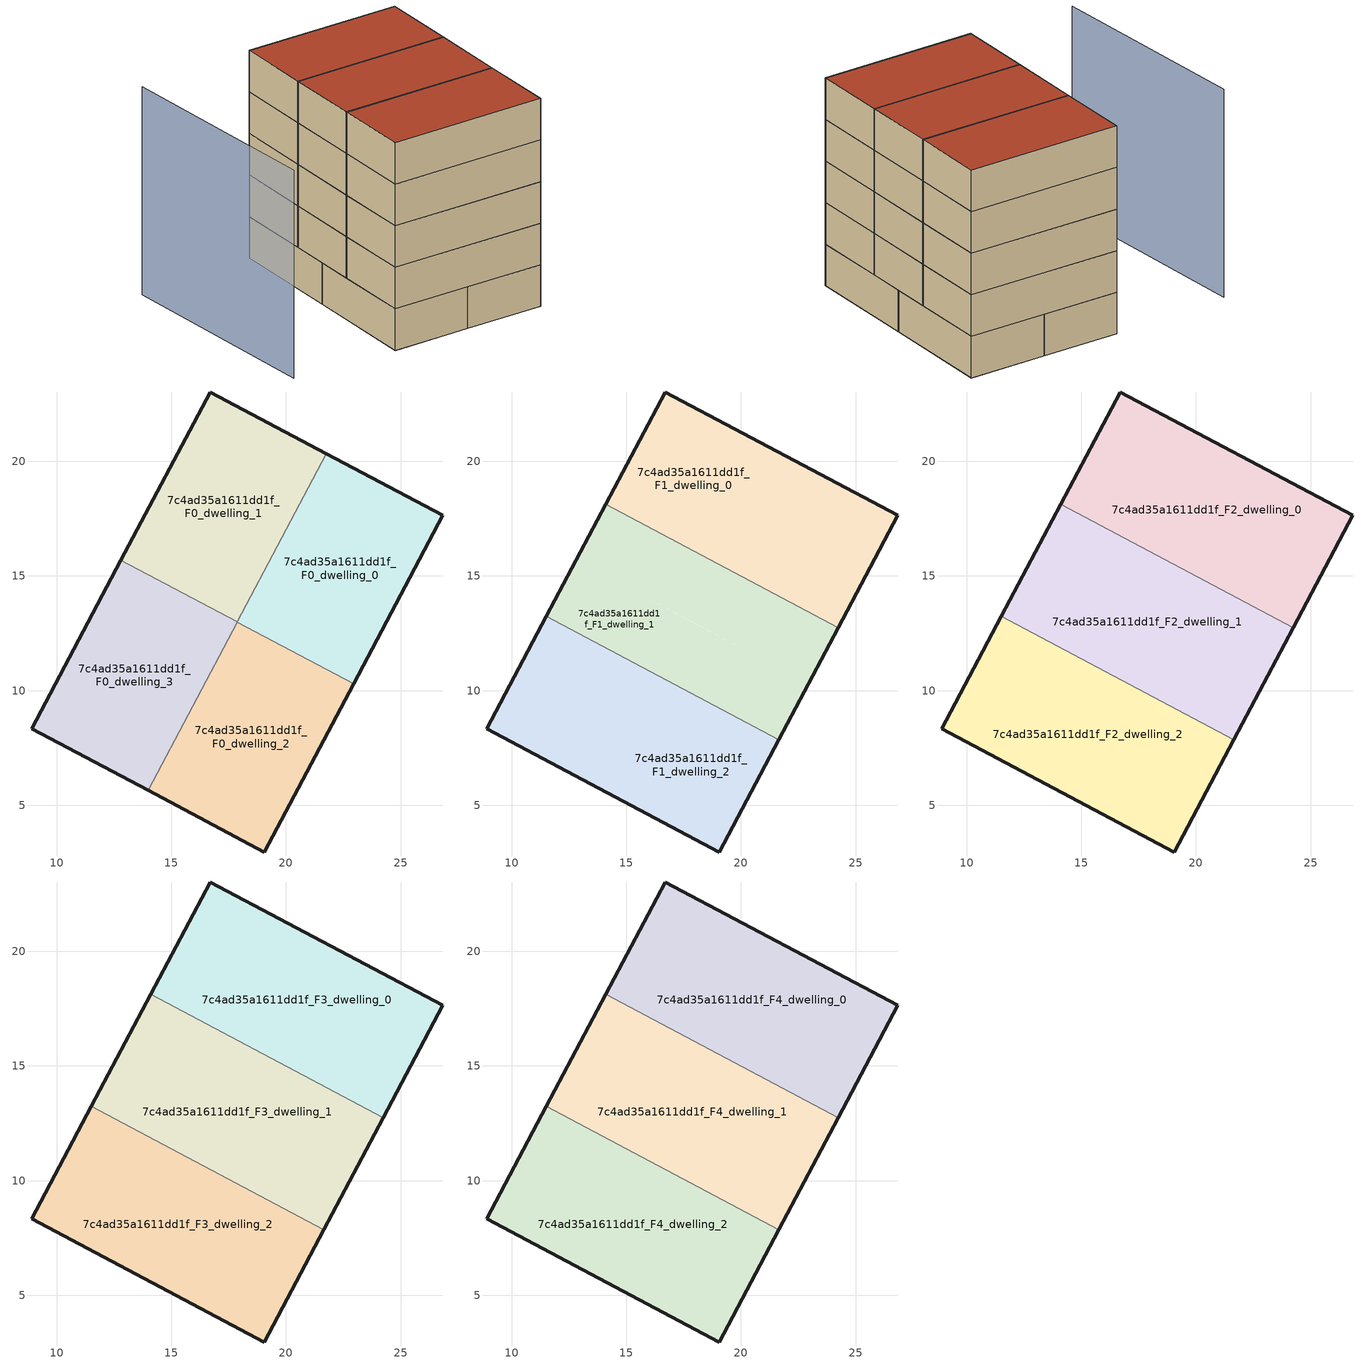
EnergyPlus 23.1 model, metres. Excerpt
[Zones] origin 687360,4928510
7c4ad35a1611dd1f_F0_dwelling_0
 floor ground (EU_floor_Construction): 22.95,10.31 26.84,17.64 21.77,20.33 17.88,12.99 z0
 wall outside (EU_wall_Construction): 21.77,20.33 26.84,17.64 22.95,10.31 z0:3
 wall to 7c4ad35a1611dd1f_F0_dwelling_1 (EU_wall_Construction): 17.88,12.99 21.77,20.33 z0:3
 wall to 7c4ad35a1611dd1f_F0_dwelling_2 (EU_wall_Construction): 22.95,10.31 17.88,12.99 z0:3
7c4ad35a1611dd1f_F0_dwelling_1
 floor ground (EU_floor_Construction): 17.88,12.99 21.77,20.33 16.7,23.02 12.81,15.68 z0
 wall outside (EU_wall_Construction): 12.81,15.68 16.7,23.02 21.77,20.33 z0:3
 wall to 7c4ad35a1611dd1f_F0_dwelling_3 (EU_wall_Construction): 17.88,12.99 12.81,15.68 z0:3
7c4ad35a1611dd1f_F0_dwelling_2
 floor ground (EU_floor_Construction): 19.06,2.96 22.95,10.31 17.88,12.99 13.99,5.65 z0
 wall outside (EU_wall_Construction): 22.95,10.31 19.06,2.96 13.99,5.65 z0:3
 wall to 7c4ad35a1611dd1f_F0_dwelling_3 (EU_wall_Construction): 13.99,5.65 17.88,12.99 z0:3
7c4ad35a1611dd1f_F0_dwelling_3
 floor ground (EU_floor_Construction): 13.99,5.65 17.88,12.99 12.81,15.68 8.92,8.34 z0
 wall outside (EU_wall_Construction): 13.99,5.65 8.92,8.34 12.81,15.68 z0:3
7c4ad35a1611dd1f_F1_dwelling_0
 floor to 7c4ad35a1611dd1f_F0_dwelling_0 (EU_floor_Construction): 24.24,12.75 26.84,17.64 21.77,20.33 19.17,15.44 z3
 floor to 7c4ad35a1611dd1f_F0_dwelling_1 (EU_floor_Construction): 19.17,15.44 21.77,20.33 16.7,23.02 14.1,18.13 z3
 wall outside (EU_wall_Construction): 14.1,18.13 16.7,23.02 26.84,17.64 24.24,12.75 z3:6
 wall to 7c4ad35a1611dd1f_F1_dwelling_1 (EU_wall_Construction): 24.24,12.75 14.1,18.13 z3:6
7c4ad35a1611dd1f_F1_dwelling_1
 floor to 7c4ad35a1611dd1f_F0_dwelling_1 (EU_floor_Construction): 17.88,12.99 19.17,15.44 14.1,18.13 12.81,15.68 z3
 floor to 7c4ad35a1611dd1f_F0_dwelling_0 (EU_floor_Construction): 22.95,10.31 24.24,12.75 19.17,15.44 17.88,12.99 z3
 floor to 7c4ad35a1611dd1f_F0_dwelling_2 (EU_floor_Construction): 21.65,7.86 22.95,10.31 17.88,12.99 16.58,10.55 z3
 floor to 7c4ad35a1611dd1f_F0_dwelling_3 (EU_floor_Construction): 16.58,10.55 17.88,12.99 12.81,15.68 11.51,13.23 z3
 wall outside (EU_wall_Construction): 24.24,12.75 21.65,7.86 / 11.51,13.23 14.1,18.13 z3:6
 wall to 7c4ad35a1611dd1f_F1_dwelling_2 (EU_wall_Construction): 21.65,7.86 11.51,13.23 z3:6
7c4ad35a1611dd1f_F1_dwelling_2
 floor to 7c4ad35a1611dd1f_F0_dwelling_2 (EU_floor_Construction): 19.06,2.96 21.65,7.86 16.58,10.55 13.99,5.65 z3
 floor to 7c4ad35a1611dd1f_F0_dwelling_3 (EU_floor_Construction): 13.99,5.65 16.58,10.55 11.51,13.23 8.92,8.34 z3
 wall outside (EU_wall_Construction): 21.65,7.86 19.06,2.96 8.92,8.34 11.51,13.23 z3:6
7c4ad35a1611dd1f_F2_dwelling_0
 floor to 7c4ad35a1611dd1f_F1_dwelling_0 (EU_floor_Construction): 24.24,12.75 26.84,17.64 16.7,23.02 14.1,18.13 z6
 wall outside (EU_wall_Construction): 14.1,18.13 16.7,23.02 26.84,17.64 24.24,12.75 z6:9
 wall to 7c4ad35a1611dd1f_F2_dwelling_1 (EU_wall_Construction): 24.24,12.75 14.1,18.13 z6:9
7c4ad35a1611dd1f_F2_dwelling_1
 floor to 7c4ad35a1611dd1f_F1_dwelling_1 (EU_floor_Construction): 21.65,7.86 24.24,12.75 14.1,18.13 11.51,13.23 z6
 wall outside (EU_wall_Construction): 24.24,12.75 21.65,7.86 / 11.51,13.23 14.1,18.13 z6:9
 wall to 7c4ad35a1611dd1f_F2_dwelling_2 (EU_wall_Construction): 21.65,7.86 11.51,13.23 z6:9
7c4ad35a1611dd1f_F2_dwelling_2
 floor to 7c4ad35a1611dd1f_F1_dwelling_2 (EU_floor_Construction): 19.06,2.96 21.65,7.86 11.51,13.23 8.92,8.34 z6
 wall outside (EU_wall_Construction): 21.65,7.86 19.06,2.96 8.92,8.34 11.51,13.23 z6:9
7c4ad35a1611dd1f_F3_dwelling_0
 floor to 7c4ad35a1611dd1f_F2_dwelling_0 (EU_floor_Construction): 24.24,12.75 26.84,17.64 16.7,23.02 14.1,18.13 z9
 wall outside (EU_wall_Construction): 14.1,18.13 16.7,23.02 26.84,17.64 24.24,12.75 z9:12
 wall to 7c4ad35a1611dd1f_F3_dwelling_1 (EU_wall_Construction): 24.24,12.75 14.1,18.13 z9:12
7c4ad35a1611dd1f_F3_dwelling_1
 floor to 7c4ad35a1611dd1f_F2_dwelling_1 (EU_floor_Construction): 21.65,7.86 24.24,12.75 14.1,18.13 11.51,13.23 z9
 wall outside (EU_wall_Construction): 24.24,12.75 21.65,7.86 / 11.51,13.23 14.1,18.13 z9:12
 wall to 7c4ad35a1611dd1f_F3_dwelling_2 (EU_wall_Construction): 21.65,7.86 11.51,13.23 z9:12
7c4ad35a1611dd1f_F3_dwelling_2
 floor to 7c4ad35a1611dd1f_F2_dwelling_2 (EU_floor_Construction): 19.06,2.96 21.65,7.86 11.51,13.23 8.92,8.34 z9
 wall outside (EU_wall_Construction): 21.65,7.86 19.06,2.96 8.92,8.34 11.51,13.23 z9:12
7c4ad35a1611dd1f_F4_dwelling_0
 floor to 7c4ad35a1611dd1f_F3_dwelling_0 (EU_floor_Construction): 24.24,12.75 26.84,17.64 16.7,23.02 14.1,18.13 z12
 wall outside (EU_wall_Construction): 14.1,18.13 16.7,23.02 26.84,17.64 24.24,12.75 z12:15
 wall to 7c4ad35a1611dd1f_F4_dwelling_1 (EU_wall_Construction): 24.24,12.75 14.1,18.13 z12:15
 roof outside (EU_roof_Construction): 26.84,17.64 24.24,12.75 14.1,18.13 16.7,23.02 z15
7c4ad35a1611dd1f_F4_dwelling_1
 floor to 7c4ad35a1611dd1f_F3_dwelling_1 (EU_floor_Construction): 21.65,7.86 24.24,12.75 14.1,18.13 11.51,13.23 z12
 wall outside (EU_wall_Construction): 24.24,12.75 21.65,7.86 / 11.51,13.23 14.1,18.13 z12:15
 wall to 7c4ad35a1611dd1f_F4_dwelling_2 (EU_wall_Construction): 21.65,7.86 11.51,13.23 z12:15
 roof outside (EU_roof_Construction): 24.24,12.75 21.65,7.86 11.51,13.23 14.1,18.13 z15
7c4ad35a1611dd1f_F4_dwelling_2
 floor to 7c4ad35a1611dd1f_F3_dwelling_2 (EU_floor_Construction): 19.06,2.96 21.65,7.86 11.51,13.23 8.92,8.34 z12
 wall outside (EU_wall_Construction): 21.65,7.86 19.06,2.96 8.92,8.34 11.51,13.23 z12:15
 roof outside (EU_roof_Construction): 21.65,7.86 19.06,2.96 8.92,8.34 11.51,13.23 z15
shading: 8.74,26.7 2.3,12.33 z0:15
[Building]
EU S2 Campaign: North Axis=0; Terrain=City; Solar Distribution=FullExterior
[Site:Location]
Bologna: Latitude=44.5; Longitude=11.25; Time Zone=1; Elevation=37
[SizingPeriod:WeatherFileDays]
AnnualSizingPeriod: Begin Month=1; Begin Day of Month=1; End Month=12; End Day of Month=31; Day of Week for Start Day=Monday; Use Weather File Daylight Saving Period=No; Use Weather File Rain and Snow Indicators=No
[MATERIAL]
EU_InternalMass_Material: Roughness=MediumRough; Thickness=0.1; Conductivity=1; Density=1800; Specific Heat=900; Thermal Absorptance=0.9; Solar Absorptance=0.7; Visible Absorptance=0.7
[MATERIAL:NOMASS] Roughness=MediumRough; Thermal Absorptance=0.9; Solar Absorptance=0.7; Visible Absorptance=0.7
Name | Thermal Resistance
EU_wall_NoMass | 0.905828
EU_roof_NoMass | 0.37593
EU_floor_NoMass | 0.67114
[CONSTRUCTION]
EU_wall_Construction: EU_wall_NoMass
EU_roof_Construction: EU_roof_NoMass
EU_floor_Construction: EU_floor_NoMass
EU_InternalMass_Construction: EU_InternalMass_Material
[ZONE] Type=1; Multiplier=1; Ceiling Height=autocalculate; Floor Area=autocalculate; Part of Total Floor Area=Yes
Name | Volume
7c4ad35a1611dd1f_F0_dwelling_0 | 142.998
7c4ad35a1611dd1f_F1_dwelling_0; 7c4ad35a1611dd1f_F2_dwelling_0; 7c4ad35a1611dd1f_F3_dwelling_0; 7c4ad35a1611dd1f_F4_dwelling_0 | 190.707
7c4ad35a1611dd1f_F0_dwelling_1 | 143.017
7c4ad35a1611dd1f_F1_dwelling_1; 7c4ad35a1611dd1f_F2_dwelling_1; 7c4ad35a1611dd1f_F3_dwelling_1; 7c4ad35a1611dd1f_F4_dwelling_1 | 190.687
7c4ad35a1611dd1f_F0_dwelling_2 | 143.025
7c4ad35a1611dd1f_F1_dwelling_2; 7c4ad35a1611dd1f_F2_dwelling_2; 7c4ad35a1611dd1f_F3_dwelling_2; 7c4ad35a1611dd1f_F4_dwelling_2 | 190.696
7c4ad35a1611dd1f_F0_dwelling_3 | 143.027
[INTERNALMASS] Construction=EU_InternalMass_Construction
Name | Zone or ZoneList | Surface Area
7c4ad35a1611dd1f_F0_dwelling_0_EU_InternalMass | 7c4ad35a1611dd1f_F0_dwelling_0 | 47.6651
7c4ad35a1611dd1f_F0_dwelling_1_EU_InternalMass | 7c4ad35a1611dd1f_F0_dwelling_1 | 47.6722
7c4ad35a1611dd1f_F0_dwelling_2_EU_InternalMass | 7c4ad35a1611dd1f_F0_dwelling_2 | 47.6739
7c4ad35a1611dd1f_F0_dwelling_3_EU_InternalMass | 7c4ad35a1611dd1f_F0_dwelling_3 | 47.6746
7c4ad35a1611dd1f_F1_dwelling_0_EU_InternalMass | 7c4ad35a1611dd1f_F1_dwelling_0 | 63.5691
7c4ad35a1611dd1f_F1_dwelling_1_EU_InternalMass | 7c4ad35a1611dd1f_F1_dwelling_1 | 63.5622
7c4ad35a1611dd1f_F1_dwelling_2_EU_InternalMass | 7c4ad35a1611dd1f_F1_dwelling_2 | 63.5653
7c4ad35a1611dd1f_F2_dwelling_0_EU_InternalMass | 7c4ad35a1611dd1f_F2_dwelling_0 | 63.5691
7c4ad35a1611dd1f_F2_dwelling_1_EU_InternalMass | 7c4ad35a1611dd1f_F2_dwelling_1 | 63.5622
7c4ad35a1611dd1f_F2_dwelling_2_EU_InternalMass | 7c4ad35a1611dd1f_F2_dwelling_2 | 63.5653
7c4ad35a1611dd1f_F3_dwelling_0_EU_InternalMass | 7c4ad35a1611dd1f_F3_dwelling_0 | 63.5691
7c4ad35a1611dd1f_F3_dwelling_1_EU_InternalMass | 7c4ad35a1611dd1f_F3_dwelling_1 | 63.5622
7c4ad35a1611dd1f_F3_dwelling_2_EU_InternalMass | 7c4ad35a1611dd1f_F3_dwelling_2 | 63.5653
7c4ad35a1611dd1f_F4_dwelling_0_EU_InternalMass | 7c4ad35a1611dd1f_F4_dwelling_0 | 63.5691
7c4ad35a1611dd1f_F4_dwelling_1_EU_InternalMass | 7c4ad35a1611dd1f_F4_dwelling_1 | 63.5622
7c4ad35a1611dd1f_F4_dwelling_2_EU_InternalMass | 7c4ad35a1611dd1f_F4_dwelling_2 | 63.5653
[OTHEREQUIPMENT] Fuel Type=Electricity; Design Level Calculation Method=Watts/Area; Power per Zone Floor Area=1; Fraction Latent=0; Fraction Radiant=0; Fraction Lost=0; Carbon Dioxide Generation Rate=0; EndUse Subcategory=EU_Step8_InternalGains
Name | Zone or ZoneList or Space or SpaceList | Schedule
EU_Step8_InternalGain_7c4ad35a1611dd1f_F0_dwelling_0_f000 | 7c4ad35a1611dd1f_F0_dwelling_0 | EU_Step8_GainSchedule_7c4ad35a1611dd1f_F0_dwelling_0_f000
EU_Step8_InternalGain_7c4ad35a1611dd1f_F0_dwelling_1_f000 | 7c4ad35a1611dd1f_F0_dwelling_1 | EU_Step8_GainSchedule_7c4ad35a1611dd1f_F0_dwelling_1_f000
EU_Step8_InternalGain_7c4ad35a1611dd1f_F0_dwelling_2_f000 | 7c4ad35a1611dd1f_F0_dwelling_2 | EU_Step8_GainSchedule_7c4ad35a1611dd1f_F0_dwelling_2_f000
EU_Step8_InternalGain_7c4ad35a1611dd1f_F0_dwelling_3_f000 | 7c4ad35a1611dd1f_F0_dwelling_3 | EU_Step8_GainSchedule_7c4ad35a1611dd1f_F0_dwelling_3_f000
EU_Step8_InternalGain_7c4ad35a1611dd1f_F1_dwelling_0_f000 | 7c4ad35a1611dd1f_F1_dwelling_0 | EU_Step8_GainSchedule_7c4ad35a1611dd1f_F1_dwelling_0_f000
EU_Step8_InternalGain_7c4ad35a1611dd1f_F1_dwelling_1_f000 | 7c4ad35a1611dd1f_F1_dwelling_1 | EU_Step8_GainSchedule_7c4ad35a1611dd1f_F1_dwelling_1_f000
EU_Step8_InternalGain_7c4ad35a1611dd1f_F1_dwelling_2_f000 | 7c4ad35a1611dd1f_F1_dwelling_2 | EU_Step8_GainSchedule_7c4ad35a1611dd1f_F1_dwelling_2_f000
EU_Step8_InternalGain_7c4ad35a1611dd1f_F2_dwelling_0_f000 | 7c4ad35a1611dd1f_F2_dwelling_0 | EU_Step8_GainSchedule_7c4ad35a1611dd1f_F2_dwelling_0_f000
EU_Step8_InternalGain_7c4ad35a1611dd1f_F2_dwelling_1_f000 | 7c4ad35a1611dd1f_F2_dwelling_1 | EU_Step8_GainSchedule_7c4ad35a1611dd1f_F2_dwelling_1_f000
EU_Step8_InternalGain_7c4ad35a1611dd1f_F2_dwelling_2_f000 | 7c4ad35a1611dd1f_F2_dwelling_2 | EU_Step8_GainSchedule_7c4ad35a1611dd1f_F2_dwelling_2_f000
EU_Step8_InternalGain_7c4ad35a1611dd1f_F3_dwelling_0_f000 | 7c4ad35a1611dd1f_F3_dwelling_0 | EU_Step8_GainSchedule_7c4ad35a1611dd1f_F3_dwelling_0_f000
EU_Step8_InternalGain_7c4ad35a1611dd1f_F3_dwelling_1_f000 | 7c4ad35a1611dd1f_F3_dwelling_1 | EU_Step8_GainSchedule_7c4ad35a1611dd1f_F3_dwelling_1_f000
EU_Step8_InternalGain_7c4ad35a1611dd1f_F3_dwelling_2_f000 | 7c4ad35a1611dd1f_F3_dwelling_2 | EU_Step8_GainSchedule_7c4ad35a1611dd1f_F3_dwelling_2_f000
EU_Step8_InternalGain_7c4ad35a1611dd1f_F4_dwelling_0_f000 | 7c4ad35a1611dd1f_F4_dwelling_0 | EU_Step8_GainSchedule_7c4ad35a1611dd1f_F4_dwelling_0_f000
EU_Step8_InternalGain_7c4ad35a1611dd1f_F4_dwelling_1_f000 | 7c4ad35a1611dd1f_F4_dwelling_1 | EU_Step8_GainSchedule_7c4ad35a1611dd1f_F4_dwelling_1_f000
EU_Step8_InternalGain_7c4ad35a1611dd1f_F4_dwelling_2_f000 | 7c4ad35a1611dd1f_F4_dwelling_2 | EU_Step8_GainSchedule_7c4ad35a1611dd1f_F4_dwelling_2_f000
[ZONEVENTILATION:DESIGNFLOWRATE] Schedule=EU_AlwaysOn; Design Flow Rate Calculation Method=AirChanges/Hour; Air Changes per Hour=0.73129; Ventilation Type=Natural; Fan Pressure Rise=0; Fan Total Efficiency=1; Constant Term Coefficient=1; Temperature Term Coefficient=0; Velocity Term Coefficient=0; Velocity Squared Term Coefficient=0; Minimum Indoor Temperature=-100; Maximum Indoor Temperature=100; Delta Temperature=-100; Minimum Outdoor Temperature=-100; Maximum Outdoor Temperature=100; Maximum Wind Speed=40
Name | Zone or ZoneList or Space or SpaceList
EU_ConstantAir_7c4ad35a1611dd1f_F0_dwelling_0 | 7c4ad35a1611dd1f_F0_dwelling_0
EU_ConstantAir_7c4ad35a1611dd1f_F0_dwelling_1 | 7c4ad35a1611dd1f_F0_dwelling_1
EU_ConstantAir_7c4ad35a1611dd1f_F0_dwelling_2 | 7c4ad35a1611dd1f_F0_dwelling_2
EU_ConstantAir_7c4ad35a1611dd1f_F0_dwelling_3 | 7c4ad35a1611dd1f_F0_dwelling_3
EU_ConstantAir_7c4ad35a1611dd1f_F1_dwelling_0 | 7c4ad35a1611dd1f_F1_dwelling_0
EU_ConstantAir_7c4ad35a1611dd1f_F1_dwelling_1 | 7c4ad35a1611dd1f_F1_dwelling_1
EU_ConstantAir_7c4ad35a1611dd1f_F1_dwelling_2 | 7c4ad35a1611dd1f_F1_dwelling_2
EU_ConstantAir_7c4ad35a1611dd1f_F2_dwelling_0 | 7c4ad35a1611dd1f_F2_dwelling_0
EU_ConstantAir_7c4ad35a1611dd1f_F2_dwelling_1 | 7c4ad35a1611dd1f_F2_dwelling_1
EU_ConstantAir_7c4ad35a1611dd1f_F2_dwelling_2 | 7c4ad35a1611dd1f_F2_dwelling_2
EU_ConstantAir_7c4ad35a1611dd1f_F3_dwelling_0 | 7c4ad35a1611dd1f_F3_dwelling_0
EU_ConstantAir_7c4ad35a1611dd1f_F3_dwelling_1 | 7c4ad35a1611dd1f_F3_dwelling_1
EU_ConstantAir_7c4ad35a1611dd1f_F3_dwelling_2 | 7c4ad35a1611dd1f_F3_dwelling_2
EU_ConstantAir_7c4ad35a1611dd1f_F4_dwelling_0 | 7c4ad35a1611dd1f_F4_dwelling_0
EU_ConstantAir_7c4ad35a1611dd1f_F4_dwelling_1 | 7c4ad35a1611dd1f_F4_dwelling_1
EU_ConstantAir_7c4ad35a1611dd1f_F4_dwelling_2 | 7c4ad35a1611dd1f_F4_dwelling_2
[HVACTEMPLATE:THERMOSTAT] Constant Heating Setpoint=20; Constant Cooling Setpoint=50
EU_HeatOnly_7c4ad35a1611dd1f_F0_dwelling_0; EU_HeatOnly_7c4ad35a1611dd1f_F0_dwelling_1; EU_HeatOnly_7c4ad35a1611dd1f_F0_dwelling_2; EU_HeatOnly_7c4ad35a1611dd1f_F0_dwelling_3; EU_HeatOnly_7c4ad35a1611dd1f_F1_dwelling_0; EU_HeatOnly_7c4ad35a1611dd1f_F1_dwelling_1; EU_HeatOnly_7c4ad35a1611dd1f_F1_dwelling_2; EU_HeatOnly_7c4ad35a1611dd1f_F2_dwelling_0; EU_HeatOnly_7c4ad35a1611dd1f_F2_dwelling_1; EU_HeatOnly_7c4ad35a1611dd1f_F2_dwelling_2; EU_HeatOnly_7c4ad35a1611dd1f_F3_dwelling_0; EU_HeatOnly_7c4ad35a1611dd1f_F3_dwelling_1; EU_HeatOnly_7c4ad35a1611dd1f_F3_dwelling_2; EU_HeatOnly_7c4ad35a1611dd1f_F4_dwelling_0; EU_HeatOnly_7c4ad35a1611dd1f_F4_dwelling_1; EU_HeatOnly_7c4ad35a1611dd1f_F4_dwelling_2
[HVACTEMPLATE:ZONE:IDEALLOADSAIRSYSTEM] System Availability Schedule=EU_AlwaysOn; Maximum Heating Supply Air Temperature=50; Minimum Cooling Supply Air Temperature=13; Maximum Heating Supply Air Humidity Ratio=0.0156; Minimum Cooling Supply Air Humidity Ratio=0.0077; Heating Limit=NoLimit; Cooling Limit=NoLimit; Heating Availability Schedule=EU_AlwaysOn; Cooling Availability Schedule=EU_CoolingOff; Dehumidification Control Type=ConstantSensibleHeatRatio; Cooling Sensible Heat Ratio=0.7; Dehumidification Setpoint=60; Humidification Control Type=None; Humidification Setpoint=30; Outdoor Air Method=None; Outdoor Air Flow Rate per Person=0.00944; Outdoor Air Flow Rate per Zone Floor Area=0; Outdoor Air Flow Rate per Zone=0; Demand Controlled Ventilation Type=None; Outdoor Air Economizer Type=NoEconomizer; Heat Recovery Type=None; Sensible Heat Recovery Effectiveness=0.7; Latent Heat Recovery Effectiveness=0.65
Name | Template Thermostat
7c4ad35a1611dd1f_F0_dwelling_0 | EU_HeatOnly_7c4ad35a1611dd1f_F0_dwelling_0
7c4ad35a1611dd1f_F0_dwelling_1 | EU_HeatOnly_7c4ad35a1611dd1f_F0_dwelling_1
7c4ad35a1611dd1f_F0_dwelling_2 | EU_HeatOnly_7c4ad35a1611dd1f_F0_dwelling_2
7c4ad35a1611dd1f_F0_dwelling_3 | EU_HeatOnly_7c4ad35a1611dd1f_F0_dwelling_3
7c4ad35a1611dd1f_F1_dwelling_0 | EU_HeatOnly_7c4ad35a1611dd1f_F1_dwelling_0
7c4ad35a1611dd1f_F1_dwelling_1 | EU_HeatOnly_7c4ad35a1611dd1f_F1_dwelling_1
7c4ad35a1611dd1f_F1_dwelling_2 | EU_HeatOnly_7c4ad35a1611dd1f_F1_dwelling_2
7c4ad35a1611dd1f_F2_dwelling_0 | EU_HeatOnly_7c4ad35a1611dd1f_F2_dwelling_0
7c4ad35a1611dd1f_F2_dwelling_1 | EU_HeatOnly_7c4ad35a1611dd1f_F2_dwelling_1
7c4ad35a1611dd1f_F2_dwelling_2 | EU_HeatOnly_7c4ad35a1611dd1f_F2_dwelling_2
7c4ad35a1611dd1f_F3_dwelling_0 | EU_HeatOnly_7c4ad35a1611dd1f_F3_dwelling_0
7c4ad35a1611dd1f_F3_dwelling_1 | EU_HeatOnly_7c4ad35a1611dd1f_F3_dwelling_1
7c4ad35a1611dd1f_F3_dwelling_2 | EU_HeatOnly_7c4ad35a1611dd1f_F3_dwelling_2
7c4ad35a1611dd1f_F4_dwelling_0 | EU_HeatOnly_7c4ad35a1611dd1f_F4_dwelling_0
7c4ad35a1611dd1f_F4_dwelling_1 | EU_HeatOnly_7c4ad35a1611dd1f_F4_dwelling_1
7c4ad35a1611dd1f_F4_dwelling_2 | EU_HeatOnly_7c4ad35a1611dd1f_F4_dwelling_2
[SIZING:ZONE] Zone Cooling Design Supply Air Temperature Input Method=SupplyAirTemperature; Zone Cooling Design Supply Air Temperature=13; Zone Heating Design Supply Air Temperature Input Method=SupplyAirTemperature; Zone Heating Design Supply Air Temperature=50; Zone Cooling Design Supply Air Humidity Ratio=0.008; Zone Heating Design Supply Air Humidity Ratio=0.008; Cooling Design Air Flow Method=DesignDay; Cooling Design Air Flow Rate=0; Cooling Minimum Air Flow per Zone Floor Area=0.000762; Cooling Minimum Air Flow=0; Cooling Minimum Air Flow Fraction=0.2; Heating Design Air Flow Method=DesignDay; Heating Design Air Flow Rate=0; Heating Maximum Air Flow per Zone Floor Area=0.002032; Heating Maximum Air Flow=0.141576; Heating Maximum Air Flow Fraction=0.3; Account for Dedicated Outdoor Air System=No; Dedicated Outdoor Air System Control Strategy=NeutralSupplyAir; Dedicated Outdoor Air Low Setpoint Temperature for Design=autosize; Dedicated Outdoor Air High Setpoint Temperature for Design=autosize; Zone Load Sizing Method=Sensible Load Only No Latent Load; Zone Latent Cooling Design Supply Air Humidity Ratio Input Method=HumidityRatioDifference; Zone Cooling Design Supply Air Humidity Ratio Difference=0.005; Zone Latent Heating Design Supply Air Humidity Ratio Input Method=HumidityRatioDifference; Zone Humidification Design Supply Air Humidity Ratio Difference=0.005
7c4ad35a1611dd1f_F0_dwelling_0; 7c4ad35a1611dd1f_F0_dwelling_1; 7c4ad35a1611dd1f_F0_dwelling_2; 7c4ad35a1611dd1f_F0_dwelling_3; 7c4ad35a1611dd1f_F1_dwelling_0; 7c4ad35a1611dd1f_F1_dwelling_1; 7c4ad35a1611dd1f_F1_dwelling_2; 7c4ad35a1611dd1f_F2_dwelling_0; 7c4ad35a1611dd1f_F2_dwelling_1; 7c4ad35a1611dd1f_F2_dwelling_2; 7c4ad35a1611dd1f_F3_dwelling_0; 7c4ad35a1611dd1f_F3_dwelling_1; 7c4ad35a1611dd1f_F3_dwelling_2; 7c4ad35a1611dd1f_F4_dwelling_0; 7c4ad35a1611dd1f_F4_dwelling_1; 7c4ad35a1611dd1f_F4_dwelling_2
[SCHEDULE:CONSTANT]
Name | Hourly Value
EU_AlwaysOn | 1
EU_CoolingOff | 0
[SCHEDULE:FILE] Column Number=1; Rows to Skip at Top=0; Number of Hours of Data=8760; Column Separator=Comma; Interpolate to Timestep=No; Minutes per Item=60; Adjust Schedule for Daylight Savings=Yes
Name | File
EU_Step8_GainSchedule_7c4ad35a1611dd1f_F0_dwelling_0_f000 | ../../schedules/7c4ad35a1611dd1f/7c4ad35a1611dd1f_F0_dwelling_0_f000_gain.csv
EU_Step8_GainSchedule_7c4ad35a1611dd1f_F0_dwelling_1_f000 | ../../schedules/7c4ad35a1611dd1f/7c4ad35a1611dd1f_F0_dwelling_1_f000_gain.csv
EU_Step8_GainSchedule_7c4ad35a1611dd1f_F0_dwelling_2_f000 | ../../schedules/7c4ad35a1611dd1f/7c4ad35a1611dd1f_F0_dwelling_2_f000_gain.csv
EU_Step8_GainSchedule_7c4ad35a1611dd1f_F0_dwelling_3_f000 | ../../schedules/7c4ad35a1611dd1f/7c4ad35a1611dd1f_F0_dwelling_3_f000_gain.csv
EU_Step8_GainSchedule_7c4ad35a1611dd1f_F1_dwelling_0_f000 | ../../schedules/7c4ad35a1611dd1f/7c4ad35a1611dd1f_F1_dwelling_0_f000_gain.csv
EU_Step8_GainSchedule_7c4ad35a1611dd1f_F1_dwelling_1_f000 | ../../schedules/7c4ad35a1611dd1f/7c4ad35a1611dd1f_F1_dwelling_1_f000_gain.csv
EU_Step8_GainSchedule_7c4ad35a1611dd1f_F1_dwelling_2_f000 | ../../schedules/7c4ad35a1611dd1f/7c4ad35a1611dd1f_F1_dwelling_2_f000_gain.csv
EU_Step8_GainSchedule_7c4ad35a1611dd1f_F2_dwelling_0_f000 | ../../schedules/7c4ad35a1611dd1f/7c4ad35a1611dd1f_F2_dwelling_0_f000_gain.csv
EU_Step8_GainSchedule_7c4ad35a1611dd1f_F2_dwelling_1_f000 | ../../schedules/7c4ad35a1611dd1f/7c4ad35a1611dd1f_F2_dwelling_1_f000_gain.csv
EU_Step8_GainSchedule_7c4ad35a1611dd1f_F2_dwelling_2_f000 | ../../schedules/7c4ad35a1611dd1f/7c4ad35a1611dd1f_F2_dwelling_2_f000_gain.csv
EU_Step8_GainSchedule_7c4ad35a1611dd1f_F3_dwelling_0_f000 | ../../schedules/7c4ad35a1611dd1f/7c4ad35a1611dd1f_F3_dwelling_0_f000_gain.csv
EU_Step8_GainSchedule_7c4ad35a1611dd1f_F3_dwelling_1_f000 | ../../schedules/7c4ad35a1611dd1f/7c4ad35a1611dd1f_F3_dwelling_1_f000_gain.csv
EU_Step8_GainSchedule_7c4ad35a1611dd1f_F3_dwelling_2_f000 | ../../schedules/7c4ad35a1611dd1f/7c4ad35a1611dd1f_F3_dwelling_2_f000_gain.csv
EU_Step8_GainSchedule_7c4ad35a1611dd1f_F4_dwelling_0_f000 | ../../schedules/7c4ad35a1611dd1f/7c4ad35a1611dd1f_F4_dwelling_0_f000_gain.csv
EU_Step8_GainSchedule_7c4ad35a1611dd1f_F4_dwelling_1_f000 | ../../schedules/7c4ad35a1611dd1f/7c4ad35a1611dd1f_F4_dwelling_1_f000_gain.csv
EU_Step8_GainSchedule_7c4ad35a1611dd1f_F4_dwelling_2_f000 | ../../schedules/7c4ad35a1611dd1f/7c4ad35a1611dd1f_F4_dwelling_2_f000_gain.csv
